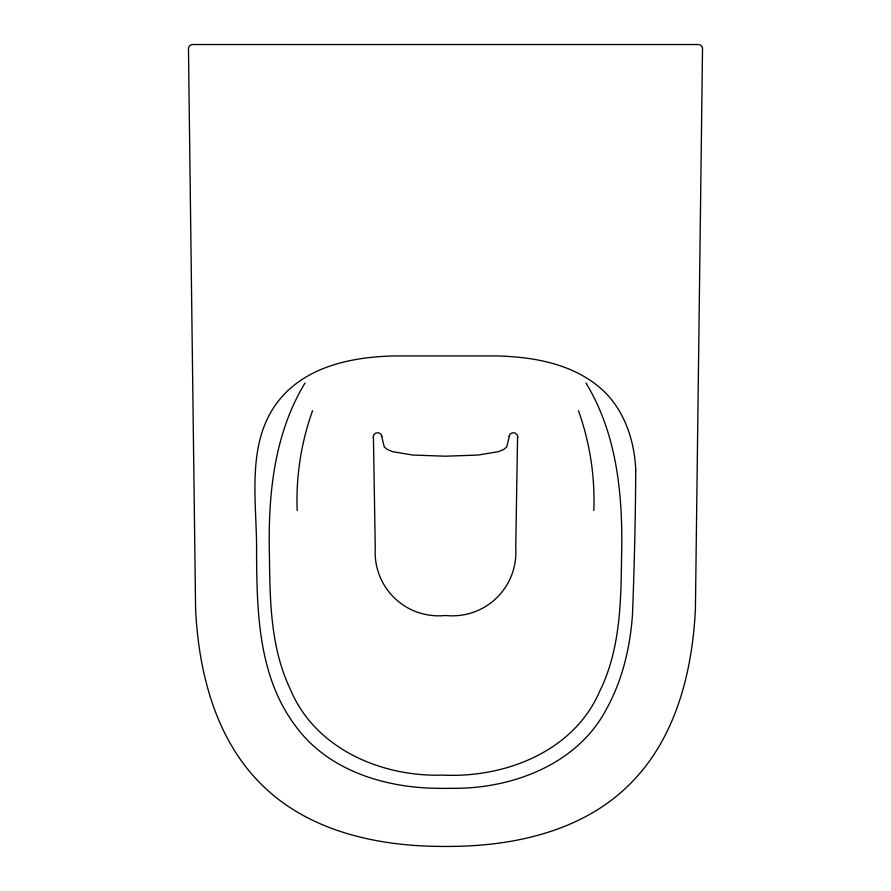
<?xml version="1.0" encoding="UTF-8"?>
<svg xmlns="http://www.w3.org/2000/svg" width="891" height="891" viewBox="0 0 891 891"><rect width="100%" height="100%" fill="white"/><g stroke="black" fill="none" stroke-linecap="round" stroke-linejoin="round"><path stroke-width="1.34" d="M517.56 437.314L515.744 547.898C518.206 587.67 485.15 619.49 445.5 615.492C405.85 619.49 372.794 587.67 375.256 547.898L373.44 437.314M593.818 510.498C595.132 476.674 589.887 442.604 578.459 410.74M509.307 436.423L506.734 446.937L503.627 449.521L498.347 451.681L478.155 455.045L445.5 456.203L412.845 455.045L392.653 451.681L387.373 449.521L384.266 446.937L381.693 436.423M312.541 410.74C301.113 442.604 295.868 476.674 297.182 510.498M305.034 383.007C273.648 434.596 267.968 496.198 269.427 555.249C269.973 600.579 270.374 647.623 290.399 689.4C315.013 748.663 381.315 777.041 442.437 775.103C504.495 778.211 573.37 751.837 599.532 691.672C620.325 649.806 621.027 602.305 621.562 556.597C623.054 497.111 617.619 434.997 585.966 383.007M195.597 609.277C198.693 672.349 215.399 739.185 261.798 784.759C307.339 830.022 373.752 845.403 436.089 846.35A466.717 466.717 0 0 0 450.233 846.428C514.074 846.094 582.502 831.158 629.224 784.737C675.634 739.14 692.329 672.282 695.414 609.188L702.52 48.771A4.188 4.188 0 0 0 698.355 44.528L192.645 44.55A4.188 4.188 0 0 0 188.458 48.771L195.586 609.132M508.995 436.356A4.488 4.488 0 0 1 517.894 437.325M373.106 437.325A4.488 4.488 0 0 1 382.005 436.356M635.751 469.969C635.461 518.306 634.359 566.643 632.465 614.946C630.16 647.133 622.586 679.454 607.072 707.944C578.203 764.211 512.537 788.925 452.227 788.323A334.248 334.248 0 0 1 438.773 788.323C385.369 788.101 327.621 770.626 295.199 725.519C258.435 676.38 256.92 612.44 256.563 553.679C257.376 501.221 243.856 438.851 282.759 395.86C310.658 365.21 354.317 356.901 393.989 355.932L497.011 355.932C532.283 356.89 569.806 363.194 597.95 386.048C623.065 406.118 634.425 438.673 635.751 469.969"/></g></svg>
